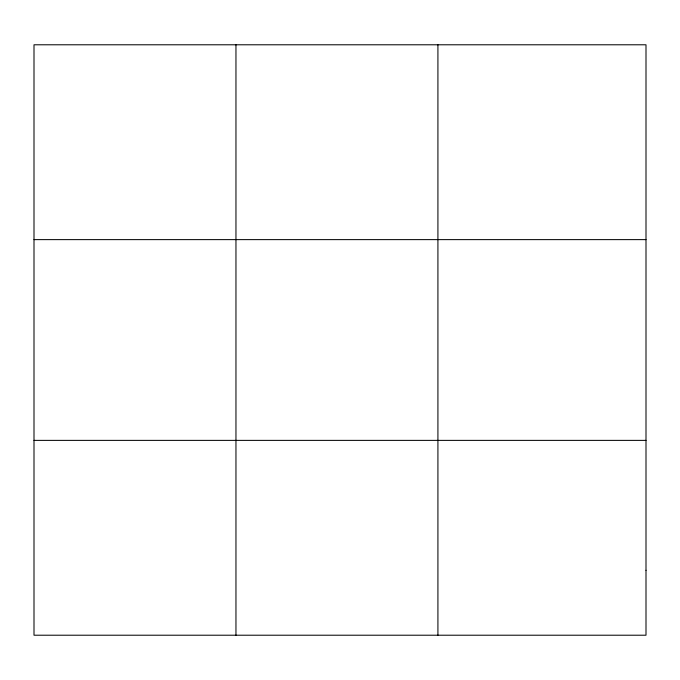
<?xml version="1.0" encoding="UTF-8"?>
<svg xmlns="http://www.w3.org/2000/svg" width="680" height="680" viewBox="0 0 680 680"><rect width="100%" height="100%" fill="white"/><g stroke="black" fill="none" stroke-linecap="round" stroke-linejoin="round"><path stroke-width="1.02" d="M235.96 44.786L235.96 635.213M437.92 44.786L437.92 635.213M34 239.624L646 239.624M34 440.377L646 440.377M646 570.274L646 635.213L34 635.213L34 44.786L646 44.786L646 570.274"/></g></svg>
